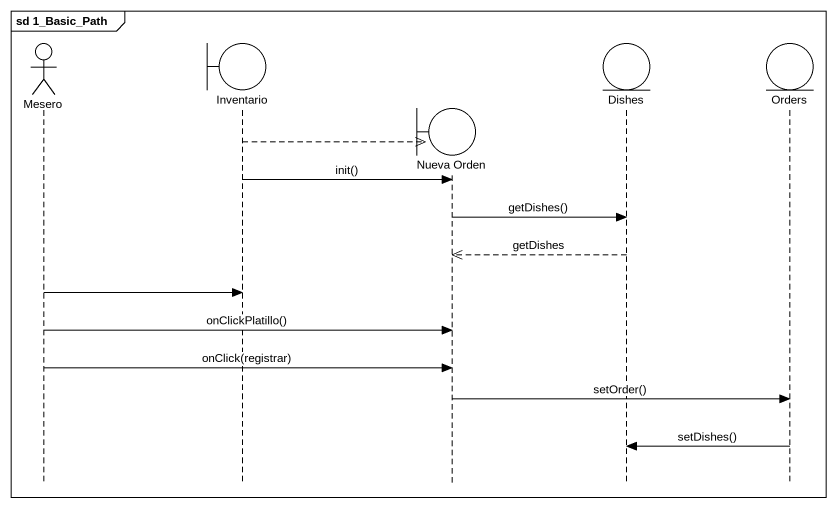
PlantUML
@startuml
mainframe sd 1_Basic_Path
hide footbox
actor Mesero
boundary Inventario
boundary "Nueva Orden" as Nueva_Orden
entity Dishes
entity Orders

Inventario -->> Nueva_Orden **
Inventario -> Nueva_Orden : init()
Nueva_Orden -> Dishes : getDishes()
Dishes -->> Nueva_Orden : getDishes
Mesero -> Inventario
Mesero -> Nueva_Orden : onClickPlatillo()
Mesero -> Nueva_Orden : onClick(registrar)
Nueva_Orden -> Orders : setOrder()
Orders -> Dishes : setDishes()
@enduml
